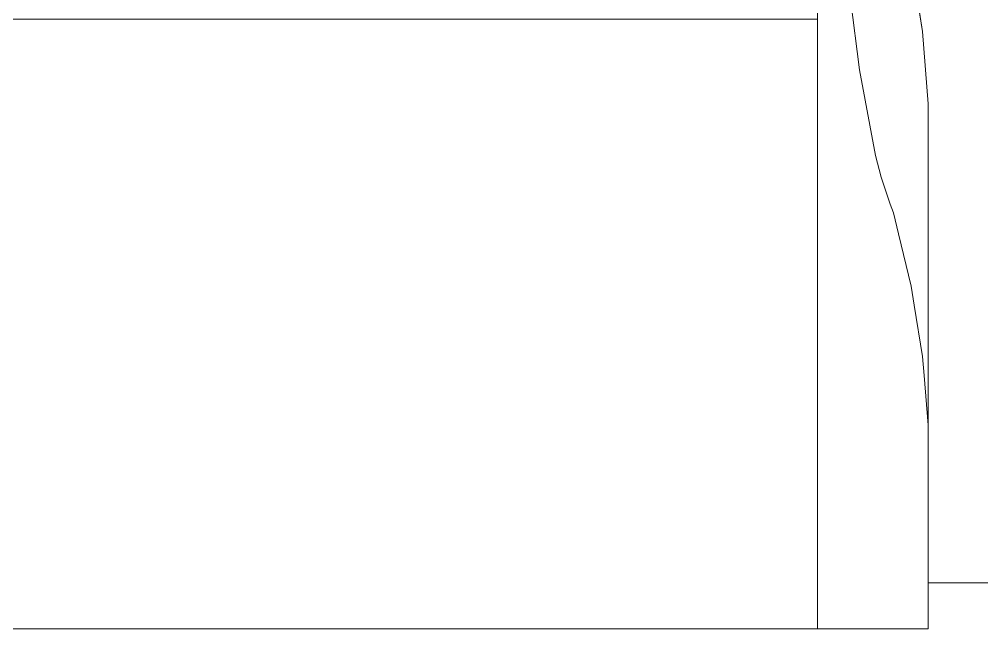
# Model space of a CAD drawing. Header units: metres. Extents: x -208 to 1512, y -277 to 123.
# Drawn here: x 8.3874 to 8.61, y -1.2074 to -1.0665 of the extents above; entities that cross this region are included whole.
import ezdxf

# ---------------------------------------------------------------- set-up
doc = ezdxf.new("R2010")
doc.units = ezdxf.units.M
doc.header["$MEASUREMENT"] = 0
doc.linetypes.add('Wipeout_Contour', pattern=[1, 0, -1])
doc.layers.add('325 Dachfenster', color=7, linetype='Continuous')

# ---------------------------------------------------------------- blocks, each defined once
blk = doc.blocks.new('VELUX SlopeRoofBundle[15]_4')
at = {"color": 254, "linetype": 'Wipeout_Contour', "lineweight": 0, "ltscale": 98.232204}
blk.add_wipeout([(8.5955, -0.75477), (8.5955, -1.06427), (8.5963, -1.06932), (8.5976, -1.08603), (8.5976, -1.09471), (8.59761, -1.12357), (8.59762, -1.13397), (8.59763, -1.16316), (8.59763, -1.19678), (8.61, -1.19678), (8.61, -0.75477)], dxfattribs=at).dxf.layer = '325 Dachfenster'
at = {"color": 254, "linetype": 'Wipeout_Contour', "lineweight": 0, "ltscale": 34.785225}
blk.add_wipeout([(8.572, -1.103), (8.572, -1.10925), (8.58884, -1.10925), (8.58675, -1.103)], dxfattribs=at).dxf.layer = '325 Dachfenster'
at = {"color": 254, "linetype": 'Wipeout_Contour', "lineweight": 0, "ltscale": 43.082084}
blk.add_wipeout([(8.572, -1.11613), (8.572, -1.1326), (8.59438, -1.1326), (8.5937, -1.1282), (8.59071, -1.11613)], dxfattribs=at).dxf.layer = '325 Dachfenster'
at = {"color": 254, "linetype": 'Wipeout_Contour', "lineweight": 0, "ltscale": 33.113026}
blk.add_wipeout([(8.5715, -1.20742), (7.7685, -1.20742), (7.7685, -1.21451), (8.5715, -1.21451)], dxfattribs=at).dxf.layer = '325 Dachfenster'
at = {"color": 254, "linetype": 'Wipeout_Contour', "lineweight": 0, "ltscale": 42.96829}
blk.add_wipeout([(8.572, -1.10925), (8.572, -1.11613), (8.59071, -1.11613), (8.5896, -1.11125), (8.58884, -1.10925)], dxfattribs=at).dxf.layer = '325 Dachfenster'
at = {"color": 254, "linetype": 'Wipeout_Contour', "lineweight": 0, "ltscale": 51.737429}
blk.add_wipeout([(8.5734, -1.20742), (8.5734, -1.25893), (8.61, -1.25893), (8.61, -1.19678), (8.59763, -1.19678), (8.59763, -1.20742)], dxfattribs=at).dxf.layer = '325 Dachfenster'
at = {"color": 254, "linetype": 'Wipeout_Contour', "lineweight": 0, "ltscale": 103.045857}
blk.add_wipeout([(8.57919, -1.04886), (8.57961, -1.06173), (8.5817, -1.07814), (8.58544, -1.09797), (8.58675, -1.103), (8.58884, -1.10925), (8.5896, -1.11125), (8.5896, -1.03671), (8.5885, -1.03411), (8.58786, -1.03307), (8.58335, -1.03447), (8.58046, -1.03978)], dxfattribs=at).dxf.layer = '325 Dachfenster'
at = {"color": 254, "linetype": 'Wipeout_Contour', "lineweight": 0, "ltscale": 34.691074}
blk.add_wipeout([(8.5734, -1.20742), (8.5715, -1.20742), (8.5715, -1.25611), (8.5734, -1.25893)], dxfattribs=at).dxf.layer = '325 Dachfenster'
at = {"color": 254, "linetype": 'Wipeout_Contour', "lineweight": 0, "ltscale": 43.62545}
blk.add_wipeout([(8.5896, -1.11125), (8.59071, -1.11613), (8.5937, -1.1282), (8.5937, -1.05292), (8.5896, -1.03671)], dxfattribs=at).dxf.layer = '325 Dachfenster'
at = {"color": 254, "linetype": 'Wipeout_Contour', "lineweight": 0, "ltscale": 34.843855}
blk.add_wipeout([(8.572, -1.06173), (8.572, -1.07814), (8.5817, -1.07814), (8.57961, -1.06173)], dxfattribs=at).dxf.layer = '325 Dachfenster'
at = {"color": 254, "linetype": 'Wipeout_Contour', "lineweight": 0, "ltscale": 34.744647}
blk.add_wipeout([(8.572, -1.09797), (8.572, -1.103), (8.58675, -1.103), (8.58544, -1.09797)], dxfattribs=at).dxf.layer = '325 Dachfenster'
at = {"color": 254, "linetype": 'Wipeout_Contour', "lineweight": 0, "ltscale": 34.73196}
blk.add_wipeout([(8.572, -1.19335), (8.572, -1.20677), (8.59763, -1.20677), (8.59762, -1.19335)], dxfattribs=at).dxf.layer = '325 Dachfenster'
at = {"color": 254, "linetype": 'Wipeout_Contour', "lineweight": 0, "ltscale": 34.922131}
blk.add_wipeout([(8.572, -1.07814), (8.572, -1.09797), (8.58544, -1.09797), (8.5817, -1.07814)], dxfattribs=at).dxf.layer = '325 Dachfenster'
at = {"color": 254, "linetype": 'Wipeout_Contour', "lineweight": 0, "ltscale": 34.72442}
blk.add_wipeout([(8.572, -1.17943), (8.572, -1.19335), (8.59762, -1.19335), (8.59761, -1.17943)], dxfattribs=at).dxf.layer = '325 Dachfenster'
at = {"color": 254, "linetype": 'Wipeout_Contour', "lineweight": 0, "ltscale": 34.735345}
blk.add_wipeout([(8.572, -1.20677), (8.572, -1.20742), (8.59763, -1.20742), (8.59763, -1.20677)], dxfattribs=at).dxf.layer = '325 Dachfenster'
at = {"color": 254, "linetype": 'Wipeout_Contour', "lineweight": 0, "ltscale": 33.035156}
blk.add_wipeout([(8.572, -1.06647), (7.768, -1.06647), (7.768, -1.07942), (8.572, -1.07942)], dxfattribs=at).dxf.layer = '325 Dachfenster'
at = {"color": 254, "linetype": 'Wipeout_Contour', "lineweight": 0, "ltscale": 34.716598}
blk.add_wipeout([(8.572, -1.16457), (8.572, -1.17943), (8.59761, -1.17943), (8.5976, -1.16457)], dxfattribs=at).dxf.layer = '325 Dachfenster'
at = {"color": 254, "linetype": 'Wipeout_Contour', "lineweight": 0, "ltscale": 33.106176}
blk.add_wipeout([(7.768, -1.1924), (7.768, -1.20601), (8.572, -1.20601), (8.572, -1.1924)], dxfattribs=at).dxf.layer = '325 Dachfenster'
at = {"layer": '325 Dachfenster', "linetype": 'Continuous', "lineweight": 0, "flags": 128}
blk.add_lwpolyline([(7.768, -1.06647), (8.572, -1.06647)], dxfattribs=at)
at = {"color": 254, "linetype": 'Wipeout_Contour', "lineweight": 0, "ltscale": 33.043989}
blk.add_wipeout([(7.768, -1.09896), (8.572, -1.09896), (8.572, -1.07942), (7.768, -1.07942)], dxfattribs=at).dxf.layer = '325 Dachfenster'
at = {"color": 254, "linetype": 'Wipeout_Contour', "lineweight": 0, "ltscale": 42.9608}
blk.add_wipeout([(8.572, -1.14888), (8.572, -1.16457), (8.5976, -1.16457), (8.5976, -1.16034), (8.59665, -1.14888)], dxfattribs=at).dxf.layer = '325 Dachfenster'
at = {"color": 254, "linetype": 'Wipeout_Contour', "lineweight": 0, "ltscale": 33.0981}
blk.add_wipeout([(8.572, -1.17857), (7.768, -1.17857), (7.768, -1.1924), (8.572, -1.1924)], dxfattribs=at).dxf.layer = '325 Dachfenster'
at = {"color": 254, "linetype": 'Wipeout_Contour', "lineweight": 0, "ltscale": 33.110405}
blk.add_wipeout([(7.768, -1.20601), (7.768, -1.20742), (8.572, -1.20742), (8.572, -1.20601)], dxfattribs=at).dxf.layer = '325 Dachfenster'
at = {"layer": '325 Dachfenster', "linetype": 'Continuous', "lineweight": 0, "flags": 128}
blk.add_lwpolyline([(8.572, -1.20742), (8.572, -1.20677)], dxfattribs=at)
at = {"color": 254, "linetype": 'Wipeout_Contour', "lineweight": 0, "ltscale": 33.050296}
blk.add_wipeout([(8.572, -1.09896), (7.768, -1.09896), (7.768, -1.10363), (8.572, -1.10363)], dxfattribs=at).dxf.layer = '325 Dachfenster'
at = {"color": 254, "linetype": 'Wipeout_Contour', "lineweight": 0, "ltscale": 43.013482}
blk.add_wipeout([(8.572, -1.1326), (8.572, -1.14888), (8.59665, -1.14888), (8.5963, -1.14447), (8.59438, -1.1326)], dxfattribs=at).dxf.layer = '325 Dachfenster'
at = {"color": 254, "linetype": 'Wipeout_Contour', "lineweight": 0, "ltscale": 33.089792}
blk.add_wipeout([(8.572, -1.16381), (7.768, -1.16381), (7.768, -1.17857), (8.572, -1.17857)], dxfattribs=at).dxf.layer = '325 Dachfenster'
at = {"color": 254, "linetype": 'Wipeout_Contour', "lineweight": 0, "ltscale": 43.679885}
blk.add_wipeout([(8.5963, -1.06932), (8.5963, -1.14447), (8.59665, -1.14888), (8.5976, -1.16034), (8.5976, -1.08603)], dxfattribs=at).dxf.layer = '325 Dachfenster'
at = {"color": 254, "linetype": 'Wipeout_Contour', "lineweight": 0, "ltscale": 33.053198}
blk.add_wipeout([(8.572, -1.10363), (7.768, -1.10363), (7.768, -1.1095), (8.572, -1.1095)], dxfattribs=at).dxf.layer = '325 Dachfenster'
at = {"color": 254, "linetype": 'Wipeout_Contour', "lineweight": 0, "ltscale": 33.081088}
blk.add_wipeout([(8.572, -1.14827), (7.768, -1.14827), (7.768, -1.16381), (8.572, -1.16381)], dxfattribs=at).dxf.layer = '325 Dachfenster'
at = {"color": 254, "linetype": 'Wipeout_Contour', "lineweight": 0, "ltscale": 43.664418}
blk.add_wipeout([(8.5963, -1.06932), (8.5937, -1.05292), (8.5937, -1.1282), (8.59438, -1.1326), (8.5963, -1.14447)], dxfattribs=at).dxf.layer = '325 Dachfenster'
at = {"color": 254, "linetype": 'Wipeout_Contour', "lineweight": 0, "ltscale": 60.764009}
blk.add_wipeout([(8.5976, -1.09876), (8.5976, -1.16034), (8.59762, -1.19335), (8.59763, -1.20677), (8.59763, -1.20742), (8.59763, -1.16316), (8.5976, -1.09471)], dxfattribs=at).dxf.layer = '325 Dachfenster'
at = {"color": 254, "linetype": 'Wipeout_Contour', "lineweight": 0, "ltscale": 33.072137}
blk.add_wipeout([(7.768, -1.14827), (8.572, -1.14827), (8.572, -1.13227), (7.768, -1.13227)], dxfattribs=at).dxf.layer = '325 Dachfenster'
at = {"layer": '325 Dachfenster', "linetype": 'Continuous', "lineweight": 0, "flags": 128}
for points in [[(8.59763, -1.20677), (8.59762, -1.19335), (8.59761, -1.17943), (8.5976, -1.16457), (8.5976, -1.16034), (8.59665, -1.14888), (8.5963, -1.14447), (8.59438, -1.1326), (8.5937, -1.1282), (8.59071, -1.11613), (8.5896, -1.11125), (8.58884, -1.10925), (8.58675, -1.103), (8.58544, -1.09797), (8.5817, -1.07814), (8.57961, -1.06173), (8.57919, -1.04886), (8.58046, -1.03978), (8.58335, -1.03447), (8.58786, -1.03307)], [(8.5885, -1.03411), (8.5896, -1.03671), (8.5937, -1.05292), (8.5963, -1.06932), (8.5976, -1.08603), (8.5976, -1.08763)], [(8.5976, -1.08763), (8.5976, -1.09471)], [(8.5976, -1.09471), (8.59763, -1.16316)], [(8.59763, -1.16316), (8.59763, -1.20677)], [(8.59763, -1.19678), (8.61, -1.19678), (8.62237, -1.19678)], [(7.74237, -1.20742), (7.768, -1.20742), (8.572, -1.20742), (8.59763, -1.20742)], [(8.59763, -1.20677), (8.59763, -1.20742)]]:
    blk.add_lwpolyline(points, dxfattribs=at)
at = {"color": 254, "linetype": 'Wipeout_Contour', "lineweight": 0, "ltscale": 33.063071}
blk.add_wipeout([(7.768, -1.13227), (8.572, -1.13227), (8.572, -1.1159), (7.768, -1.1159)], dxfattribs=at).dxf.layer = '325 Dachfenster'
at = {"color": 254, "linetype": 'Wipeout_Contour', "lineweight": 0, "ltscale": 33.056581}
blk.add_wipeout([(7.768, -1.1159), (8.572, -1.1159), (8.572, -1.1095), (7.768, -1.1095)], dxfattribs=at).dxf.layer = '325 Dachfenster'
at = {"layer": '325 Dachfenster', "linetype": 'Continuous', "lineweight": 0, "flags": 128}
blk.add_lwpolyline([(8.572, -1.20677), (8.572, -1.19335), (8.572, -1.17943), (8.572, -1.16457), (8.572, -1.14888), (8.572, -1.1326), (8.572, -1.11613), (8.572, -1.10925), (8.572, -1.103), (8.572, -1.09797), (8.572, -1.07814), (8.572, -1.06173), (8.572, -1.04886), (8.572, -1.03978), (8.572, -1.03447), (8.572, -1.03307)], dxfattribs=at)
blk = doc.blocks.new('Dachfläche_31_4', base_point=(11.26, -0.41767))
at = {"layer": '325 Dachfenster', "linetype": 'Continuous', "lineweight": 0}
blk.add_blockref('VELUX SlopeRoofBundle[15]_4', (0, 0), dxfattribs=at)

msp = doc.modelspace()

# ---------------------------------------------------------------- block references
at = {"layer": '325 Dachfenster', "color": 7, "linetype": 'Continuous', "lineweight": 13, "true_color": 0xf4f4f4}
msp.add_blockref('Dachfläche_31_4', (11.26, -0.41767), dxfattribs=at)

doc.saveas('drawing.dxf')
